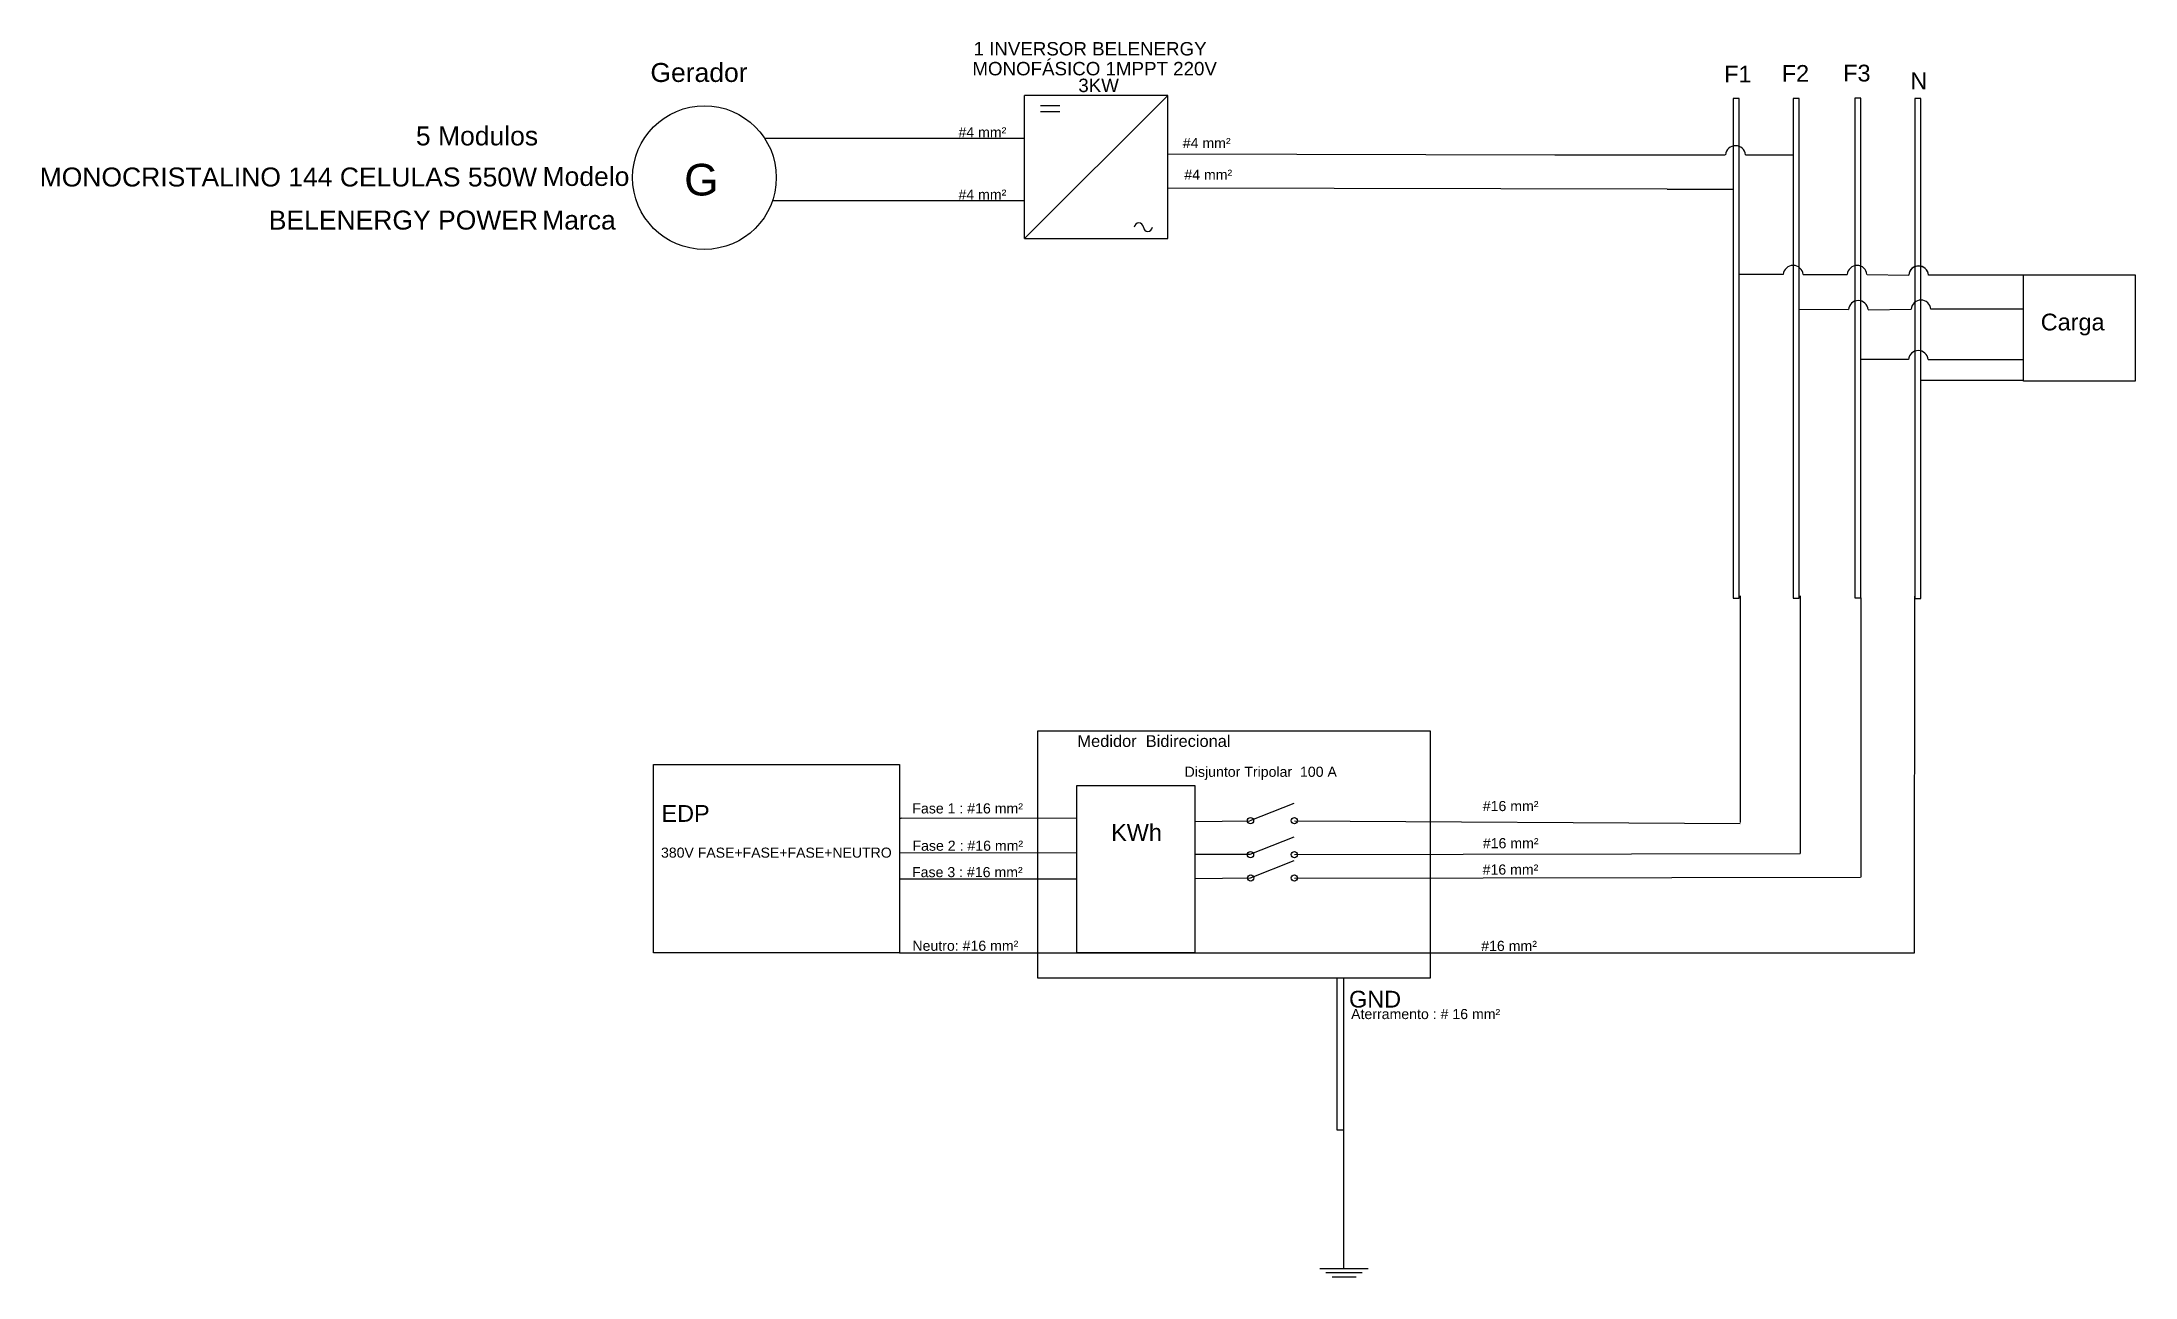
# Model space of a CAD drawing. Header units: millimetres. Extents: x 4574 to 33970, y 2122 to 19469.
import ezdxf

# ---------------------------------------------------------------- set-up
doc = ezdxf.new("R2010")
doc.units = ezdxf.units.MM
doc.styles.add('arial', font='arial.ttf')
doc.styles.get("Standard").update_dxf_attribs({"font": 'arial.ttf'})

msp = doc.modelspace()

# ---------------------------------------------------------------- linework, layer by layer
for p, q in [((20384, 18718), (18372, 18718)), ((20384, 18718), (18372, 16710)), ((18372, 16708), (18372, 18718)), ((18600, 18574), (18869, 18574)), ((20384, 16708), (20384, 18718)), ((28327, 18675), (28327, 11655)), ((28411, 18675), (28327, 18675)), ((28411, 11655), (28411, 18675)), ((29170, 18675), (29170, 12774)), ((29254, 18675), (29170, 18675)), ((29170, 18675), (29170, 11655)), ((29254, 18675), (29170, 18675)), ((29254, 12774), (29254, 18675)), ((29254, 11655), (29254, 18675)), ((30033, 18680), (30033, 12779)), ((30118, 18680), (30033, 18680)), ((30033, 18680), (30033, 11660)), ((30118, 18680), (30033, 18680)), ((30118, 12779), (30118, 18680)), ((30118, 11660), (30118, 18680)), ((30875, 18674), (30875, 12773)), ((30959, 18674), (30875, 18674)), ((30875, 18674), (30875, 11654)), ((30959, 18674), (30875, 18674)), ((30959, 12773), (30959, 18674)), ((30959, 11654), (30959, 18674)), ((18600, 18492), (18869, 18492)), ((18372, 18113), (14725, 18113)), ((25819, 17880), (20384, 17890)), ((28214, 17880), (25819, 17880)), ((28497, 17884), (29171, 17884)), ((27398, 17402), (20384, 17413)), ((27398, 17402), (28326, 17402)), ((18372, 17238), (14834, 17238)), ((18372, 16708), (20384, 16708)), ((29027, 16203), (28411, 16203)), ((29307, 16203), (29927, 16203)), ((30205, 16203), (30791, 16194)), ((31068, 16197), (32337, 16197)), ((32337, 16197), (32405, 16197)), ((29944, 15708), (29252, 15712)), ((30221, 15708), (30824, 15715)), ((31101, 15719), (32060, 15719)), ((32060, 15719), (32405, 15719)), ((30786, 15008), (30118, 15008)), ((31063, 15008), (32405, 15008)), ((30959, 14718), (32405, 14718)), ((28327, 11655), (28411, 11655)), ((28425, 11688), (28425, 8507)), ((29170, 11655), (29254, 11655)), ((29268, 11688), (29268, 8070)), ((30033, 11660), (30118, 11660)), ((30118, 11660), (30118, 7740)), ((30872, 6675), (30877, 11687)), ((30875, 11654), (30959, 11654)), ((16625, 8567), (16620, 8567)), ((16625, 8567), (16640, 8567)), ((19106, 8563), (16640, 8567)), ((21539, 8527), (20761, 8517)), ((22155, 8775), (21540, 8528)), ((22163, 8531), (28425, 8494)), ((22155, 8303), (21540, 8056)), ((16625, 8079), (16620, 8079)), ((19106, 8078), (16625, 8079)), ((21541, 8055), (20766, 8057)), ((22157, 7970), (21541, 7724)), ((22163, 8056), (29268, 8070)), ((16625, 7716), (19106, 7716)), ((21543, 7725), (20764, 7714)), ((22166, 7726), (30113, 7740)), ((16620, 6675), (30872, 6675))]:
    msp.add_line(p, q)
at = {"color": 3}
for p, q in [((22759, 6323), (22759, 4192)), ((22860, 4192), (22860, 6323)), ((22759, 4191), (22860, 4191)), ((22860, 2249), (22860, 4192)), ((23198, 2240), (22523, 2240)), ((23113, 2181), (22607, 2181)), ((23029, 2122), (22692, 2122))]:
    msp.add_line(p, q, dxfattribs=at)
for points in [[(32405, 16197), (33970, 16197), (33970, 14705), (32405, 14705)], [(18559, 9794), (24072, 9794), (24072, 6322), (18559, 6322)], [(13164, 9321), (16620, 9321), (16620, 6675), (13164, 6675)], [(19106, 9024), (20766, 9024), (20766, 6678), (19106, 6678)]]:
    msp.add_lwpolyline(points, close=True)
for centre, radius in [((13879, 17563), 1009), ((21547, 8531), 44), ((22163, 8531), 44), ((21547, 8056), 44), ((22163, 8056), 44), ((21551, 7728), 44), ((22164, 7728), 44)]:
    msp.add_circle(centre, radius)
for centre, radius, start, end in [((28358, 17872), 139, 4.8421, 175.1489), ((19979, 16862), 63.4, 3.9496, 176.0504), ((20106, 16871), 63.4, 183.9496, 356.0504), ((29168, 16191), 139, 4.8264, 175.1736), ((30066, 16191), 139, 4.8264, 175.1736), ((30930, 16185), 139, 4.8264, 175.1489), ((30929, 16182), 139, 4.8264, 175.1489), ((30082, 15697), 139, 4.8264, 175.1736), ((30963, 15703), 139, 4.8264, 175.1489), ((30925, 14996), 139, 4.8264, 175.1736)]:
    msp.add_arc(centre, radius, start, end)

# ---------------------------------------------------------------- texts
for s, height, p in [('1 INVERSOR BELENERGY', 188.29, (17657, 19278)), ('MONOFÁSICO 1MPPT 220V', 188.29, (17641, 18999)), ('F1', 235.4, (28199, 18899)), ('F2', 235.4, (29008, 18908)), ('F3', 235.4, (29871, 18913)), ('3KW ', 188.3, (19129, 18764)), ('N', 235, (30814, 18804)), ('#4 mm²', 142, (17446, 18128)), ('#4 mm²', 142, (20596, 17977)), ('G', 444, (13594, 17312)), ('#4 mm²', 142, (20618, 17532)), ('#4 mm²', 142, (17446, 17253)), ('Carga', 235.4, (32645, 15417)), ('Medidor  Bidirecional', 164.76, (19117, 9568)), ('Disjuntor Tripolar  100 A', 141.98, (20622, 9148)), ('EDP', 235.4, (13276, 8516)), ('Fase 1 : #16 mm²', 141.98, (16798, 8634)), ('#16 mm²', 142, (24809, 8667)), ('Fase 2 : #16 mm²', 141.98, (16800, 8110)), ('KWh', 235.4, (19590, 8249)), ('#16 mm²', 142, (24810, 8145)), ('380V FASE+FASE+FASE+NEUTRO', 141.22, (13269, 8013)), ('Fase 3 : #16 mm²', 141.98, (16794, 7739)), ('#16 mm²', 142, (24807, 7775)), ('Neutro: #16 mm²', 141.98, (16799, 6705)), ('#16 mm²', 142, (24787, 6703)), ('GND', 235.4, (22931, 5908)), ('Aterramento : # 16 mm²', 141.98, (22960, 5746))]:
    msp.add_text(s, height=height).set_placement(p)
at = {"style": 'arial'}
for s, p in [('Gerador ', (13120, 18906)), ('Modelo', (11605, 17446)), ('Marca', (11600, 16833))]:
    msp.add_text(s, height=266.2, dxfattribs=at).set_placement(p)
at = {"color": 2, "style": 'arial'}
for s, height, p in [('5 Modulos', 266.2, (9827, 18015)), ('MONOCRISTALINO 144 CELULAS 550W', 266.22, (4543, 17438)), ('BELENERGY POWER', 266.22, (7761, 16833))]:
    msp.add_text(s, height=height, dxfattribs=at).set_placement(p)

doc.saveas('drawing.dxf')
